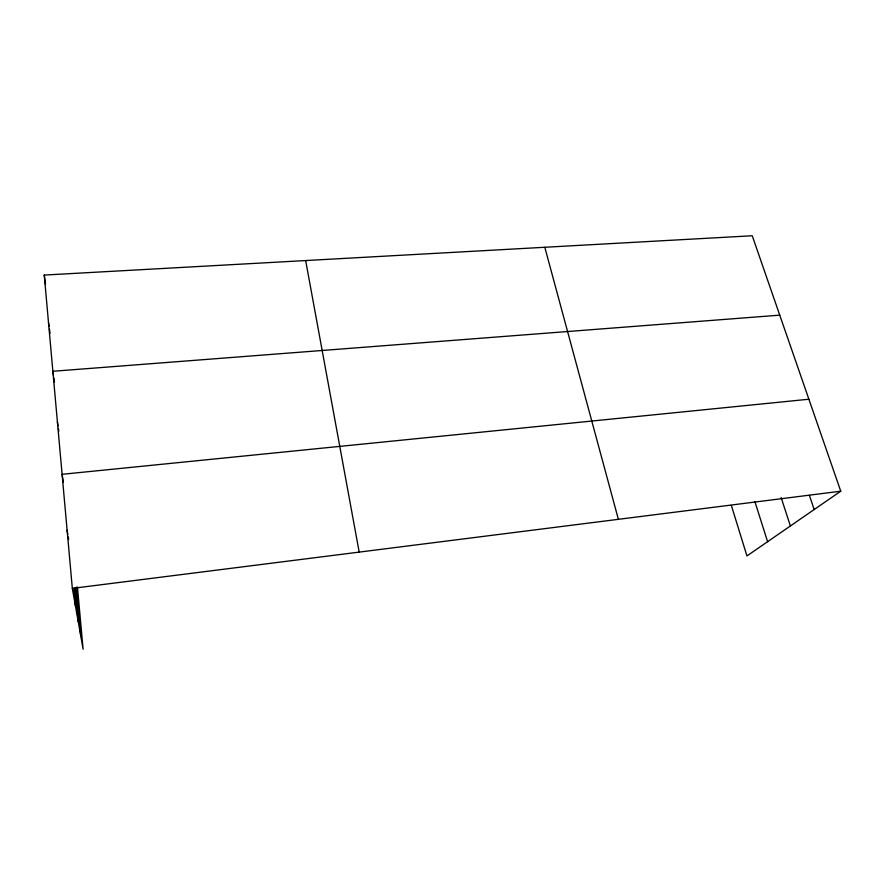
<?xml version="1.0" encoding="UTF-8"?>
<svg xmlns="http://www.w3.org/2000/svg" width="885" height="885" viewBox="0 0 885 885"><rect width="100%" height="100%" fill="white"/><g stroke="black" fill="none" stroke-linecap="round" stroke-linejoin="round"><path stroke-width="1.33" d="M77.438 587.076L83.113 649.247L72.327 588.392L44.25 275.069L752.239 235.753L840.75 491.197L746.951 555.946L731.353 505.457M72.327 588.392L840.75 491.197M808.879 399.224L62.105 474.305L63.322 482.071M779.751 315.148L52.868 371.28L53.465 375.328M809.399 495.334L814.167 509.539M781.134 497.558L790.394 525.956M754.916 501.684L767.594 541.686M544.795 247.28L618.372 519.318M305.657 260.555L359.188 552.107M67.116 530.292L67.78 534.263M68.222 536.918L68.654 539.562M57.403 421.891L58.012 425.873M58.41 428.528L58.808 431.183M53.852 378.028L54.45 382.077M48.487 322.361L49.062 326.454M49.449 329.187L50.036 333.28M44.25 275.069L45.511 284.229M76.32 587.054L80.789 636.138M75.148 587.872L78.19 621.48M73.853 588.282L75.446 605.982"/></g></svg>
